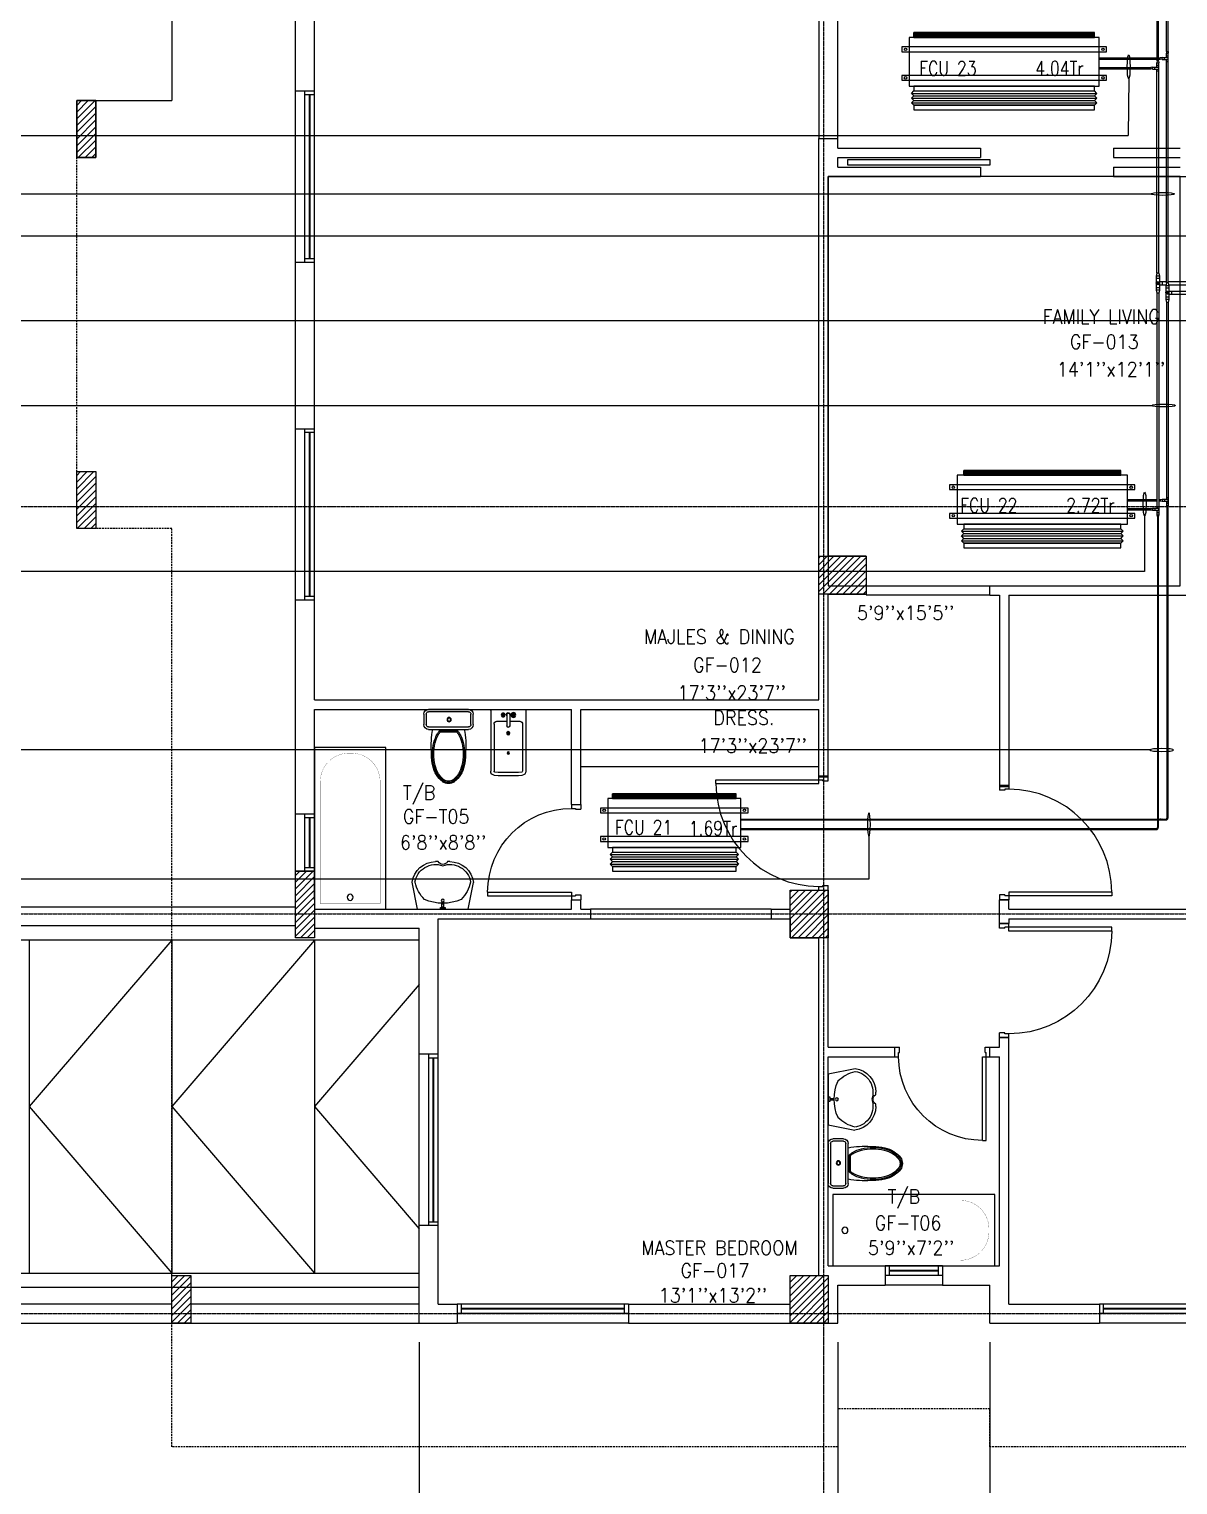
# Model space of a CAD drawing. Header units: millimetres. Extents: x 0 to 79758, y -5689 to 63441.
# Drawn here: x 22722 to 34797, y 8524 to 23825 of the extents above; entities that cross this region are included whole.
import ezdxf

# ---------------------------------------------------------------- set-up
doc = ezdxf.new("R2010")
doc.units = ezdxf.units.MM
doc.linetypes.add('CENTER', pattern=[50.8, 31.75, -6.35, 6.35, -6.35])
doc.linetypes.add('DASHED2', pattern=[9.525, 6.35, -3.175])
for name, color, linetype in [('A-ANNO-DIMS', 1, 'Continuous'), ('A-ANNO-TEXT', 8, 'Continuous'), ('A-AREA', 8, 'CENTER'), ('A-DOOR', 4, 'Continuous'), ('A-FLOR-OVHD', 4, 'DASHED2'), ('A-FLOR-PFIX', 8, 'Continuous'), ('A-FLOR-SPCL', 8, 'Continuous'), ('A-GLAZ', 5, 'Continuous'), ('A-GRID', 253, 'CENTER'), ('A-WALL-FULL', 8, 'Continuous'), ('AC-CHILLED WATER TEXT', 41, 'Continuous'), ('AC-CHR', 60, 'Continuous'), ('AC-CHS', 30, 'Continuous'), ('AC-SAD TEXT', 3, 'Continuous'), ('FCU-AC', 160, 'Continuous'), ('HATCH', 251, 'Continuous'), ('L-WALK', 8, 'Continuous'), ('S-COL- HACT.', 9, 'Continuous'), ('S-COL.', 8, 'Continuous')]:
    doc.layers.add(name, color=color, linetype=linetype)
doc.styles.add('ROMANS', font='romans.shx', dxfattribs={"width": 0.8})
doc.styles.add('SIMPLEX', font='simplex.shx', dxfattribs={"width": 0.8})
doc.dimstyles.new('100 of DIM2', dxfattribs={"dimscale": 0, "dimtxt": 200, "dimasz": 150, "dimexe": 75, "dimexo": 200, "dimgap": 75, "dimtad": 1, "dimdec": 0, "dimrnd": 5, "dimzin": 0, "dimdsep": 46, "dimtxsty": 'ROMANS', "dimblk": 'ARCHTICK', "dimcen": 100, "dimclrd": 94, "dimclre": 94, "dimclrt": 2, "dimadec": 0, "dimazin": 0, "dimtfac": 1, "dimtdec": 0, "dimtofl": 0, "dimtmove": 2, "dimatfit": 3, "dimldrblk": 'OPEN90', "dimfxl": 75, "dimtolj": 1, "dimtzin": 0, "dimarcsym": 0})
pattern_1 = [(45, (1147577.044, 409937.22), (-35.355339, 35.355339), [])]

# ---------------------------------------------------------------- blocks, each defined once
blk = doc.blocks.new('BIDET-1')
for p, q in [((175, 0), (-175, 0)), ((-185, -10), (-185, -649)), ((-15, -125), (-120, -125)), ((-39, -59), (-69, -59)), ((-54, -44), (-54, -74)), ((-15, -54), (-15, -174)), ((15, -54), (15, -174)), ((120, -125), (15, -125)), ((39, -59), (69, -59)), ((54, -44), (54, -74)), ((185, -10), (185, -649)), ((-150, -155), (-150, -649)), ((12, -250), (-12, -250)), ((-9, -259), (9, -241)), ((-9, -241), (9, -259)), ((0, -238), (0, -262)), ((150, -155), (150, -649))]:
    blk.add_line(p, q)
for centre, radius in [((-54, -59), 25), ((-54, -59), 20), ((-54, -59), 15.2), ((-54, -59), 10.2), ((54, -59), 20), ((54, -59), 15.2), ((54, -59), 10.2), ((0, -250), 17.5), ((0, -250), 12.5), ((0, -457), 12.5), ((0, -457), 10)]:
    blk.add_circle(centre, radius)
for centre, radius, start, end in [((-175, -10), 10, 90, 180), ((175, -10), 10, 0, 90), ((-120, -155), 30, 90, 180), ((0, -54), 20, 318.5904, 221.4096), ((0, -54), 15, 0, 180), ((120, -155), 30, 0, 90), ((0, -174), 15, 180, 0), ((-140, -649), 45, 180, 265.2062), ((-140, -649), 10, 180, 265.2062), ((0, 1020), 1720, 265.2062, 274.7938), ((0, 1020), 1685, 265.2062, 274.7938), ((140, -649), 10, 274.7938, 0), ((140, -649), 45, 274.7938, 0)]:
    blk.add_arc(centre, radius, start, end)
blk = doc.blocks.new('D-100-R1')
for p, q in [((-80, 980), (-80, 100)), ((-80, 980), (-40, 980)), ((-40, 980), (-40, 55)), ((-1000, 100), (-1000, 0)), ((-1000, 100), (-960, 100)), ((-960, 100), (-960, 55)), ((-960, 55), (-950, 55)), ((-950, 55), (-950, 0)), ((-80, 100), (0, 100)), ((-50, 55), (-50, 0)), ((-50, 55), (-40, 55)), ((-50, 0), (0, 0)), ((0, 100), (0, 0)), ((-1000, 0), (-950, 0))]:
    blk.add_line(p, q)
at = {"linetype": 'Continuous'}
blk.add_arc((-80, 100), 880, 90, 180, dxfattribs=at)
blk = doc.blocks.new('D-120-R1')
for p, q in [((-80, 1180), (-40, 1180)), ((-80, 1180), (-80, 100)), ((-40, 1180), (-40, 55)), ((-1200, 100), (-1160, 100)), ((-1200, 100), (-1200, 0)), ((-1160, 100), (-1160, 55)), ((-1160, 55), (-1150, 55)), ((-1150, 55), (-1150, 0)), ((-80, 100), (0, 100)), ((-50, 55), (-40, 55)), ((-50, 55), (-50, 0)), ((-50, 0), (0, 0)), ((0, 100), (0, 0)), ((-1200, 0), (-1150, 0))]:
    blk.add_line(p, q)
at = {"linetype": 'Continuous'}
blk.add_arc((-80, 100), 1080, 90, 180, dxfattribs=at)
blk = doc.blocks.new('WC-1')
for p, q in [((-210, 0), (210, 0)), ((-260, -160), (-260, -50)), ((-235, -160), (-235, -50)), ((-210, -25), (210, -25)), ((235, -50), (235, -160)), ((260, -50), (260, -160)), ((210, -185), (-210, -185)), ((210, -210), (-210, -210)), ((91, -223), (-91, -223)), ((86, -235), (-86, -235))]:
    blk.add_line(p, q)
for radius in [22.1, 17.1]:
    blk.add_circle((-6, -107), radius)
for centre, radius, start, end in [((-210, -50), 50, 90, 180), ((-210, -50), 25, 90, 180), ((210, -50), 50, 360, 90), ((210, -50), 25, 360, 90), ((-210, -160), 50, 180, 270), ((-210, -160), 25, 180, 270), ((722, -383), 904, 168.9529, 184.0632), ((178, -428), 341, 149.8586, 166.4766), ((178, -428), 328, 149.8586, 166.4766), ((69, -365), 214, 138.4152, 149.8586), ((69, -365), 201, 139.9943, 149.8586), ((-69, -365), 201, 30.1414, 40.0057), ((-69, -365), 214, 30.1414, 41.5848), ((-178, -428), 328, 13.5234, 30.1414), ((-178, -428), 341, 13.5234, 30.1414), ((210, -160), 25, 270, 360), ((210, -160), 50, 270, 360), ((352, -470), 532, 177.5541, 180), ((352, -470), 520, 166.4766, 180), ((352, -470), 507, 166.4766, 180), ((-352, -470), 507, 360, 13.5234), ((-352, -470), 520, 360, 13.5234), ((-352, -470), 532, 360, 2.4459), ((352, -470), 532, 180, 193.5234), ((352, -470), 520, 180, 193.5234), ((178, -512), 353, 193.5234, 210.1414), ((352, -470), 507, 180, 193.5234), ((178, -512), 341, 193.5234, 210.1414), ((178, -512), 328, 193.5234, 210.1414), ((-178, -512), 328, 329.8586, 346.4766), ((-178, -512), 341, 329.8586, 346.4766), ((-178, -512), 353, 329.8586, 346.4766), ((-352, -470), 507, 346.4766, 360), ((-352, -470), 520, 346.4766, 360), ((-352, -470), 532, 346.4766, 360), ((69, -575), 226, 210.1414, 234.4972), ((69, -575), 214, 210.1414, 234.4972), ((69, -575), 201, 210.1414, 234.4972), ((0, -672), 108, 234.4972, 270), ((0, -672), 95.9, 234.4972, 270), ((0, -672), 83.4, 234.4972, 270), ((0, -672), 83.4, 270, 305.5028), ((0, -672), 95.9, 270, 305.5028), ((0, -672), 108, 270, 305.5028), ((-69, -575), 201, 305.5028, 329.8586), ((-69, -575), 214, 305.5028, 329.8586), ((-69, -575), 226, 305.5028, 329.8586)]:
    blk.add_arc(centre, radius, start, end)
at = {"linetype": 'Continuous', "ltscale": 50}
blk.add_arc((-722, -383), 904, 355.9368, 11.0471, dxfattribs=at)
blk = doc.blocks.new('LAV-4')
for p, q in [((-266, 0), (-322, -283)), ((-266, 0), (268, 0)), ((268, 0), (324, -280)), ((-48, -500), (-75, -500)), ((75, -500), (50, -500))]:
    blk.add_line(p, q)
for points in [[(-25, 0), (-25, -18), (25, -18), (25, 0)], [(-9, -20), (-9, -57), (8, -57), (8, -20)]]:
    blk.add_lwpolyline(points, close=True)
blk.add_circle((0, -91), 15.4)
for centre, radius, start, end in [((74, -366), 375, 135.3333, 167.1432), ((0, -539), 477, 66.1261, 113.874), ((-74, -366), 375, 12.5199, 44.6667), ((-75, -250), 250, 187.6784, 270), ((-75, -250), 220, 188.5814, 289.9523), ((75, -250), 220, 250.0878, 350.8515), ((75, -250), 250, 270, 353.0121), ((1, -527), 55.9, 28.7827, 151.2173), ((50, -499), 0, 238.1883, 0)]:
    blk.add_arc(centre, radius, start, end)
blk = doc.blocks.new('BT-2')
blk.add_lwpolyline([(0, 750), (1700, 750), (1700, 0), (0, 0)], close=True)
at = {"const_width": 2}
blk.add_lwpolyline([(60, 690), (1340, 690, -0.414214), (1640, 390), (1640, 360, -0.414214), (1340, 60), (60, 60)], format="xyb", close=True, dxfattribs=at)
blk.add_circle((125, 375), 31.9)
blk = doc.blocks.new('W-180')
for p, q in [((1800, 100), (0, 100)), ((1800, 0), (0, 0)), ((40, 0), (40, 100)), ((1760, 100), (1760, 0))]:
    blk.add_line(p, q)
at = {"linetype": 'Continuous'}
for p, q in [((1760, 53), (40, 53)), ((1760, 47), (40, 47))]:
    blk.add_line(p, q, dxfattribs=at)
blk = doc.blocks.new('W-60')
for p, q in [((600, 100), (0, 100)), ((600, 0), (0, 0)), ((40, 0), (40, 100)), ((560, 100), (560, 0))]:
    blk.add_line(p, q)
at = {"linetype": 'Continuous'}
for p, q in [((560, 53), (40, 53)), ((560, 47), (40, 47))]:
    blk.add_line(p, q, dxfattribs=at)
blk = doc.blocks.new('_ArchTick')
at = {"color": 0, "linetype": 'ByBlock', "const_width": 0.15}
blk.add_lwpolyline([(-0.5, -0.5), (0.5, 0.5)], dxfattribs=at)
blk = doc.blocks.new('*D137')
at = {"layer": 'A-ANNO-DIMS', "color": 94, "linetype": 'Continuous', "lineweight": -2, "ltscale": 3, "transparency": 16777216}
for p, q in [((32822, 10025), (32822, 7411)), ((37122, 10025), (37122, 7411)), ((37122, 7486), (32822, 7486))]:
    blk.add_line(p, q, dxfattribs=at)
at = {"layer": 'Defpoints', "color": 0, "linetype": 'Continuous', "ltscale": 3, "transparency": 16777216}
for p in [(32822, 10225), (37122, 10225), (32822, 7486)]:
    blk.add_point(p, dxfattribs=at)
at = {"layer": 'A-ANNO-DIMS', "color": 94, "linetype": 'Continuous', "lineweight": -2, "ltscale": 3, "transparency": 16777216, "xscale": 150, "yscale": 150, "zscale": 150, "rotation": 180}
blk.add_blockref('_ArchTick', (32822, 7486), dxfattribs=at)
at = {"layer": 'A-ANNO-DIMS', "color": 94, "linetype": 'Continuous', "lineweight": -2, "ltscale": 3, "transparency": 16777216, "xscale": 150, "yscale": 150, "zscale": 150}
blk.add_blockref('_ArchTick', (37122, 7486), dxfattribs=at)
at = {"layer": 'A-ANNO-DIMS', "color": 2, "linetype": 'Continuous', "ltscale": 3, "transparency": 16777216, "insert": (34972, 7661), "char_height": 200, "attachment_point": 5, "style": 'ROMANS'}
blk.add_mtext('\\A1;4300', dxfattribs=at)
blk = doc.blocks.new('_Open90')
at = {"color": 0, "linetype": 'ByBlock', "lineweight": -2}
for p, q in [((0, 0), (-1, 0)), ((-0.5, 0.5), (0, 0)), ((0, 0), (-0.5, -0.5))]:
    blk.add_line(p, q, dxfattribs=at)
blk = doc.blocks.new('*D138')
at = {"layer": 'A-ANNO-DIMS', "color": 94, "linetype": 'Continuous', "lineweight": -2, "ltscale": 3, "transparency": 16777216}
for p, q in [((31222, 10025), (31222, 7411)), ((32822, 10025), (32822, 7411)), ((32822, 7486), (31222, 7486))]:
    blk.add_line(p, q, dxfattribs=at)
at = {"layer": 'Defpoints', "color": 0, "linetype": 'Continuous', "ltscale": 3, "transparency": 16777216}
for p in [(31222, 10225), (32822, 10225), (31222, 7486)]:
    blk.add_point(p, dxfattribs=at)
at = {"layer": 'A-ANNO-DIMS', "color": 94, "linetype": 'Continuous', "lineweight": -2, "ltscale": 3, "transparency": 16777216, "xscale": 150, "yscale": 150, "zscale": 150, "rotation": 180}
blk.add_blockref('_ArchTick', (31222, 7486), dxfattribs=at)
at = {"layer": 'A-ANNO-DIMS', "color": 94, "linetype": 'Continuous', "lineweight": -2, "ltscale": 3, "transparency": 16777216, "xscale": 150, "yscale": 150, "zscale": 150}
blk.add_blockref('_ArchTick', (32822, 7486), dxfattribs=at)
at = {"layer": 'A-ANNO-DIMS', "color": 2, "linetype": 'Continuous', "ltscale": 3, "transparency": 16777216, "insert": (32022, 7661), "char_height": 200, "attachment_point": 5, "style": 'ROMANS'}
blk.add_mtext('\\A1;1600', dxfattribs=at)
blk = doc.blocks.new('*D139')
at = {"layer": 'A-ANNO-DIMS', "color": 94, "linetype": 'Continuous', "lineweight": -2, "ltscale": 3, "transparency": 16777216}
for p, q in [((26822, 10025), (26822, 7411)), ((31222, 10025), (31222, 7411)), ((31222, 7486), (26822, 7486))]:
    blk.add_line(p, q, dxfattribs=at)
at = {"layer": 'Defpoints', "color": 0, "linetype": 'Continuous', "ltscale": 3, "transparency": 16777216}
for p in [(26822, 10225), (31222, 10225), (26822, 7486)]:
    blk.add_point(p, dxfattribs=at)
at = {"layer": 'A-ANNO-DIMS', "color": 94, "linetype": 'Continuous', "lineweight": -2, "ltscale": 3, "transparency": 16777216, "xscale": 150, "yscale": 150, "zscale": 150, "rotation": 180}
blk.add_blockref('_ArchTick', (26822, 7486), dxfattribs=at)
at = {"layer": 'A-ANNO-DIMS', "color": 94, "linetype": 'Continuous', "lineweight": -2, "ltscale": 3, "transparency": 16777216, "xscale": 150, "yscale": 150, "zscale": 150}
blk.add_blockref('_ArchTick', (31222, 7486), dxfattribs=at)
at = {"layer": 'A-ANNO-DIMS', "color": 2, "linetype": 'Continuous', "ltscale": 3, "transparency": 16777216, "insert": (29022, 7661), "char_height": 200, "attachment_point": 5, "style": 'ROMANS'}
blk.add_mtext('\\A1;4400', dxfattribs=at)
blk = doc.blocks.new('*D140')
at = {"layer": 'A-ANNO-DIMS', "color": 94, "linetype": 'Continuous', "lineweight": -2, "ltscale": 3, "transparency": 16777216}
for p, q in [((18222, 10025), (18222, 7411)), ((26822, 10025), (26822, 7411)), ((26822, 7486), (18222, 7486))]:
    blk.add_line(p, q, dxfattribs=at)
at = {"layer": 'Defpoints', "color": 0, "linetype": 'Continuous', "ltscale": 3, "transparency": 16777216}
for p in [(18222, 10225), (26822, 10225), (18222, 7486)]:
    blk.add_point(p, dxfattribs=at)
at = {"layer": 'A-ANNO-DIMS', "color": 94, "linetype": 'Continuous', "lineweight": -2, "ltscale": 3, "transparency": 16777216, "xscale": 150, "yscale": 150, "zscale": 150, "rotation": 180}
blk.add_blockref('_ArchTick', (18222, 7486), dxfattribs=at)
at = {"layer": 'A-ANNO-DIMS', "color": 94, "linetype": 'Continuous', "lineweight": -2, "ltscale": 3, "transparency": 16777216, "xscale": 150, "yscale": 150, "zscale": 150}
blk.add_blockref('_ArchTick', (26822, 7486), dxfattribs=at)
at = {"layer": 'A-ANNO-DIMS', "color": 2, "linetype": 'Continuous', "ltscale": 3, "transparency": 16777216, "insert": (22522, 7661), "char_height": 200, "attachment_point": 5, "style": 'ROMANS'}
blk.add_mtext('\\A1;8600', dxfattribs=at)
blk = doc.blocks.new('fcu 3.5 tr')
at = {"layer": 'FCU-AC'}
h = blk.add_hatch(dxfattribs=at)
h.set_pattern_fill('NET', color=3)
h.paths.add_polyline_path([(100970, -1580238), (99070, -1580238), (99070, -1580288), (100970, -1580288)])
at = {"layer": 'FCU-AC', "color": 1}
for p, q in [((100970, -1579475), (99070, -1579475)), ((99070, -1579475), (99070, -1579525)), ((100970, -1579525), (100970, -1579475)), ((99070, -1579525), (100970, -1579525)), ((100970, -1579675), (99070, -1579675)), ((99070, -1579675), (99070, -1579725)), ((99070, -1579725), (100970, -1579725)), ((100970, -1579725), (100970, -1579675))]:
    blk.add_line(p, q, dxfattribs=at)
at = {"layer": 'FCU-AC'}
for p, q in [((99045, -1579550), (99070, -1579525)), ((100995, -1579550), (99045, -1579550)), ((99045, -1579550), (99070, -1579575)), ((99045, -1579600), (99070, -1579575)), ((100995, -1579600), (99045, -1579600)), ((99045, -1579600), (99070, -1579625)), ((99045, -1579650), (99070, -1579625)), ((100970, -1579525), (99070, -1579525)), ((100970, -1579575), (99070, -1579575)), ((100970, -1579575), (99070, -1579575)), ((100970, -1579625), (99070, -1579625)), ((100970, -1579625), (99070, -1579625)), ((100995, -1579550), (100970, -1579525)), ((100995, -1579550), (100970, -1579575)), ((100995, -1579600), (100970, -1579575)), ((100995, -1579600), (100970, -1579625)), ((100995, -1579650), (100970, -1579625)), ((100995, -1579650), (99045, -1579650)), ((99045, -1579650), (99070, -1579675)), ((100995, -1579650), (100970, -1579675))]:
    blk.add_line(p, q, dxfattribs=at)
at = {"layer": 'FCU-AC', "color": 6}
for points in [[(98945, -1579838), (101095, -1579838), (101095, -1579788), (98945, -1579788)], [(98945, -1580138), (101095, -1580138), (101095, -1580088), (98945, -1580088)]]:
    blk.add_lwpolyline(points, close=True, dxfattribs=at)
at = {"layer": 'FCU-AC'}
blk.add_lwpolyline([(99020, -1580238), (101020, -1580238), (101020, -1579725), (99020, -1579725)], close=True, dxfattribs=at)
at = {"layer": 'FCU-AC', "color": 3}
blk.add_lwpolyline([(99070, -1580288), (100970, -1580288), (100970, -1580238), (99070, -1580238)], close=True, dxfattribs=at)
at = {"layer": 'FCU-AC', "color": 6}
for centre in [(98982, -1579813), (101057, -1579813), (98982, -1580113), (101057, -1580113)]:
    blk.add_circle(centre, 12.5, dxfattribs=at)
blk = doc.blocks.new('fcu 2 tr')
h = blk.add_hatch()
h.set_pattern_fill('NET', color=3)
h.paths.add_polyline_path([(80954, -1588493), (79654, -1588493), (79654, -1588543), (80954, -1588543)])
at = {"layer": 'FCU-AC', "color": 1}
for p, q in [((80954, -1587730), (79654, -1587730)), ((79654, -1587730), (79654, -1587780)), ((80954, -1587780), (80954, -1587730)), ((79654, -1587780), (80954, -1587780)), ((80954, -1587930), (79654, -1587930)), ((79654, -1587930), (79654, -1587980)), ((79654, -1587980), (80954, -1587980)), ((80954, -1587980), (80954, -1587930))]:
    blk.add_line(p, q, dxfattribs=at)
at = {"layer": 'FCU-AC'}
for p, q in [((79654, -1587780), (79629, -1587805)), ((80979, -1587805), (79629, -1587805)), ((79654, -1587830), (79629, -1587805)), ((79654, -1587830), (79629, -1587855)), ((80979, -1587855), (79629, -1587855)), ((79654, -1587880), (79629, -1587855)), ((79654, -1587880), (79629, -1587905)), ((80979, -1587905), (79629, -1587905)), ((79654, -1587930), (79629, -1587905)), ((80954, -1587780), (79654, -1587780)), ((80954, -1587830), (79654, -1587830)), ((80954, -1587830), (79654, -1587830)), ((80954, -1587880), (79654, -1587880)), ((80954, -1587880), (79654, -1587880)), ((80954, -1587780), (80979, -1587805)), ((80954, -1587830), (80979, -1587805)), ((80954, -1587830), (80979, -1587855)), ((80954, -1587880), (80979, -1587855)), ((80954, -1587880), (80979, -1587905)), ((80954, -1587930), (80979, -1587905))]:
    blk.add_line(p, q, dxfattribs=at)
at = {"layer": 'FCU-AC', "color": 6}
for points in [[(79529, -1588093), (81079, -1588093), (81079, -1588043), (79529, -1588043)], [(79529, -1588393), (81079, -1588393), (81079, -1588343), (79529, -1588343)]]:
    blk.add_lwpolyline(points, close=True, dxfattribs=at)
at = {"layer": 'FCU-AC'}
blk.add_lwpolyline([(79604, -1588493), (81004, -1588493), (81004, -1587980), (79604, -1587980)], close=True, dxfattribs=at)
at = {"layer": 'FCU-AC', "color": 3}
blk.add_lwpolyline([(79654, -1588543), (80954, -1588543), (80954, -1588493), (79654, -1588493)], close=True, dxfattribs=at)
at = {"layer": 'FCU-AC', "color": 6}
for centre in [(79566, -1588068), (81041, -1588068), (79566, -1588368), (81041, -1588368)]:
    blk.add_circle(centre, 12.5, dxfattribs=at)
blk = doc.blocks.new('fcu 3 tr')
h = blk.add_hatch()
h.set_pattern_fill('NET', color=3)
h.paths.add_polyline_path([(86304, -1585367), (84654, -1585367), (84654, -1585417), (86304, -1585417)])
at = {"layer": 'FCU-AC'}
for p, q in [((84654, -1584654), (84629, -1584679)), ((86329, -1584679), (84629, -1584679)), ((84654, -1584704), (84629, -1584679)), ((86304, -1584654), (84654, -1584654)), ((86304, -1584654), (86329, -1584679)), ((86304, -1584704), (86329, -1584679)), ((84654, -1584704), (84629, -1584729)), ((86329, -1584729), (84629, -1584729)), ((84654, -1584754), (84629, -1584729)), ((84654, -1584754), (84629, -1584779)), ((86329, -1584779), (84629, -1584779)), ((84654, -1584804), (84629, -1584779)), ((86304, -1584704), (84654, -1584704)), ((86304, -1584704), (84654, -1584704)), ((86304, -1584754), (84654, -1584754)), ((86304, -1584754), (84654, -1584754)), ((86304, -1584704), (86329, -1584729)), ((86304, -1584754), (86329, -1584729)), ((86304, -1584754), (86329, -1584779)), ((86304, -1584804), (86329, -1584779))]:
    blk.add_line(p, q, dxfattribs=at)
at = {"layer": 'FCU-AC', "color": 1}
for p, q in [((86304, -1584604), (84654, -1584604)), ((84654, -1584604), (84654, -1584654)), ((84654, -1584654), (86304, -1584654)), ((86304, -1584654), (86304, -1584604)), ((86304, -1584804), (84654, -1584804)), ((84654, -1584804), (84654, -1584854)), ((86304, -1584854), (86304, -1584804)), ((84654, -1584854), (86304, -1584854))]:
    blk.add_line(p, q, dxfattribs=at)
at = {"layer": 'FCU-AC', "color": 6}
for points in [[(84504, -1584967), (86454, -1584967), (86454, -1584917), (84504, -1584917)], [(84504, -1585267), (86454, -1585267), (86454, -1585217), (84504, -1585217)]]:
    blk.add_lwpolyline(points, close=True, dxfattribs=at)
at = {"layer": 'FCU-AC'}
blk.add_lwpolyline([(84584, -1585367), (86374, -1585367), (86374, -1584854), (84584, -1584854)], close=True, dxfattribs=at)
at = {"layer": 'FCU-AC', "color": 3}
blk.add_lwpolyline([(84654, -1585417), (86304, -1585417), (86304, -1585367), (84654, -1585367)], close=True, dxfattribs=at)
at = {"layer": 'FCU-AC', "color": 6}
for centre in [(84544, -1584942), (86414, -1584942), (84544, -1585242), (86414, -1585242)]:
    blk.add_circle(centre, 12.5, dxfattribs=at)

msp = doc.modelspace()

# ---------------------------------------------------------------- hatches: boundary and pattern name
at = {"layer": 'AC-CHR'}
h = msp.add_hatch(dxfattribs=at)
h.set_pattern_fill('ANSI31', color=256)
h.set_pattern_definition([(45, (-1585576.315, 1519593.8684), (-2.2450640303, 2.2450640303), [])])
h.paths.add_polyline_path([(34602.8, 21155.2, 1), (34570.8, 21155.2, 1)])
at = {"layer": 'AC-CHS'}
h = msp.add_hatch(dxfattribs=at)
h.set_pattern_fill('ANSI31', color=256)
h.set_pattern_definition([(45, (-1585476.315, 1519493.8684), (-2.2450640303, 2.2450640303), [])])
h.paths.add_polyline_path([(34702.8, 21055.2, 1), (34670.8, 21055.2, 1)])
at = {"layer": 'S-COL- HACT.', "linetype": 'Continuous', "ltscale": 3}
h = msp.add_hatch(dxfattribs=at)
h.set_pattern_fill('ANSI31', color=256, scale=400, style=0)
h.set_pattern_definition(pattern_1)
h.paths.add_polyline_path([(23221.9, 23075.2), (23221.9, 22475.2), (23421.9, 22475.2), (23421.9, 23075.2)])
h = msp.add_hatch(dxfattribs=at)
h.set_pattern_fill('ANSI31', color=256, scale=400, style=0)
h.set_pattern_definition(pattern_1)
h.paths.add_polyline_path([(23221.9, 18575.2), (23221.9, 19175.2), (23421.9, 19175.2), (23421.9, 18575.2)])
h = msp.add_hatch(dxfattribs=at)
h.set_pattern_fill('ANSI31', color=256, scale=400, style=0)
h.set_pattern_definition([(45, (268117.05, 9500.453), (-35.355339, 35.355339), [])])
h.paths.add_polyline_path([(31521.9, 18285.2), (31021.9, 18285.2), (31021.9, 17885.2), (31521.9, 17885.2)])
h = msp.add_hatch(dxfattribs=at)
h.set_pattern_fill('ANSI31', color=256, scale=400, style=0)
h.set_pattern_definition(pattern_1)
h.paths.add_polyline_path([(25521.9, 14275.2), (25521.9, 14975.2), (25721.9, 14975.2), (25721.9, 14275.2)])
h = msp.add_hatch(dxfattribs=at)
h.set_pattern_fill('ANSI31', color=256, scale=400, style=0)
h.set_pattern_definition(pattern_1)
h.paths.add_polyline_path([(31121.9, 14775.2), (31121.9, 14275.2), (30721.9, 14275.2), (30721.9, 14775.2)])
h = msp.add_hatch(dxfattribs=at)
h.set_pattern_fill('ANSI31', color=256, scale=400, style=0)
h.set_pattern_definition(pattern_1)
h.paths.add_polyline_path([(24421.9, 10725.2), (24421.9, 10225.2), (24221.9, 10225.2), (24221.9, 10725.2)])
h = msp.add_hatch(dxfattribs=at)
h.set_pattern_fill('ANSI31', color=256, scale=400, style=0)
h.set_pattern_definition(pattern_1)
h.paths.add_polyline_path([(31121.9, 10725.2), (31121.9, 10225.2), (30721.9, 10225.2), (30721.9, 10725.2)])

# ---------------------------------------------------------------- linework, layer by layer
at = {"layer": 'A-AREA', "linetype": 'Continuous', "ltscale": 3}
for p, q in [((18221.9, 14600.2), (25521.9, 14600.2)), ((25521.9, 14400.2), (18221.9, 14400.2)), ((24221.9, 10425.2), (18221.9, 10425.2)), ((26821.9, 10425.2), (24421.9, 10425.2)), ((18221.9, 10225.2), (26821.9, 10225.2))]:
    msp.add_line(p, q, dxfattribs=at)
at = {"layer": 'A-DOOR', "ltscale": 3}
msp.add_lwpolyline([(31324.8, 22450.2), (31324.8, 22400.2), (32824.8, 22400.2), (32824.8, 22450.2), (31324.8, 22450.2)], dxfattribs=at)
at = {"layer": 'A-FLOR-OVHD', "linetype": 'Continuous', "ltscale": 3}
for p, q in [((24221.9, 32775.2), (24221.9, 23075.2)), ((24221.9, 32775.2), (24221.9, 23075.2)), ((31021.9, 23925.2), (31021.9, 22675.2)), ((31221.9, 22675.2), (31221.9, 23925.2)), ((23221.9, 23075.2), (24221.9, 23075.2)), ((23221.9, 23075.2), (24221.9, 23075.2)), ((31521.9, 17975.2), (32821.9, 17975.2)), ((32821.9, 17875.2), (31521.9, 17875.2)), ((30521.9, 14575.2), (28621.9, 14575.2)), ((28621.9, 14475.2), (30521.9, 14475.2))]:
    msp.add_line(p, q, dxfattribs=at)
at = {"layer": 'A-FLOR-OVHD', "ltscale": 3}
msp.add_lwpolyline([(51221.9, 10225.2), (51221.9, 8925.2), (38421.9, 8925.2), (38421.9, 10225.2), (37121.9, 10225.2), (37121.9, 8925.2), (32821.9, 8925.2), (32821.9, 9325.2), (31221.9, 9325.2), (31221.9, 8925.2), (24221.9, 8925.2), (24221.9, 18575.2), (23221.9, 18575.2), (23221.9, 23075.2)], dxfattribs=at)
msp.add_lwpolyline([(51221.9, 10225.2), (51221.9, 8925.2), (38421.9, 8925.2), (38421.9, 10225.2), (37121.9, 10225.2), (37121.9, 8925.2), (32821.9, 8925.2), (32821.9, 9325.2), (31221.9, 9325.2), (31221.9, 8925.2), (24221.9, 8925.2), (24221.9, 18575.2), (23221.9, 18575.2), (23221.9, 23075.2)], dxfattribs=at)
at = {"layer": 'A-FLOR-SPCL', "ltscale": 3}
msp.add_line((28521.9, 16075.2), (31021.9, 16075.2), dxfattribs=at)
msp.add_lwpolyline([(34821.9, 22275.2), (31121.9, 22275.2), (31121.9, 17972.5), (34821.9, 17972.5)], close=True, dxfattribs=at)
at = {"layer": 'A-GLAZ', "ltscale": 3}
for p, q in [((25521.9, 21375.2), (25521.9, 23175.2)), ((25521.9, 17825.2), (25521.9, 19625.2)), ((25521.9, 14975.2), (25521.9, 15575.2)), ((26821.9, 11250.2), (26821.9, 13050.2)), ((32321.9, 10625.2), (31721.9, 10625.2)), ((29021.9, 10225.2), (27221.9, 10225.2)), ((35771.9, 10225.2), (33971.9, 10225.2))]:
    msp.add_line(p, q, dxfattribs=at)
at = {"layer": 'A-GRID', "ltscale": 0.1}
for p, q in [((31071.9, 54351.2), (31071.9, 6216.9)), ((13766.1, 18806.2), (39510.4, 18806.2)), ((13764.6, 14525.2), (57304.2, 14525.2)), ((13764.6, 10325.2), (57304.2, 10325.2))]:
    msp.add_line(p, q, dxfattribs=at)
at = {"layer": 'A-WALL-FULL', "ltscale": 3}
for p, q in [((25521.9, 23175.2), (25521.9, 25925.2)), ((25721.9, 23175.2), (25721.9, 24025.2)), ((25521.9, 23175.2), (25721.9, 23175.2)), ((23221.9, 22475.2, 0), (23221.9, 23075.2)), ((23221.9, 23075.2), (23421.9, 23075.2, 0)), ((23421.9, 23075.2, 0), (23421.9, 22475.2, 0)), ((31021.9, 16775.2), (31021.9, 22675.2)), ((31021.9, 22675.2), (31221.9, 22675.2)), ((31221.9, 22575.2), (31221.9, 22675.2)), ((31221.9, 22575.2), (32721.9, 22575.2)), ((32721.9, 22575.2), (32721.9, 22475.2)), ((34121.9, 22575.2), (34121.9, 22475.2)), ((34121.9, 22575.2), (34821.9, 22575.2)), ((23421.9, 22475.2, 0), (23221.9, 22475.2, 0)), ((31221.9, 22475.2), (32721.9, 22475.2)), ((31221.9, 22375.2), (31221.9, 22475.2)), ((31221.9, 22375.2), (32721.9, 22375.2)), ((32721.9, 22375.2), (32721.9, 22275.2)), ((34121.9, 22475.2), (34821.9, 22475.2)), ((34121.9, 22375.2), (34121.9, 22275.2)), ((34121.9, 22375.2), (34821.9, 22375.2)), ((31121.9, 18285.2), (31121.9, 22275.2)), ((31121.9, 22275.2), (32721.9, 22275.2)), ((34121.9, 22275.2), (34921.9, 22275.2)), ((25521.9, 19625.2), (25521.9, 21375.2)), ((25521.9, 21375.2), (25721.9, 21375.2)), ((25721.9, 19625.2), (25721.9, 21375.2)), ((25521.9, 19625.2), (25721.9, 19625.2)), ((23221.9, 18575.2), (23221.9, 19175.2, 0)), ((23221.9, 19175.2, 0), (23421.9, 19175.2)), ((23421.9, 19175.2), (23421.9, 18575.2)), ((23421.9, 18575.2), (23221.9, 18575.2)), ((32821.9, 17975.2), (34821.9, 17975.2)), ((32821.9, 17875.2), (32821.9, 17975.2)), ((25521.9, 16575.2), (25521.9, 17825.2)), ((25521.9, 17825.2), (25721.9, 17825.2)), ((25721.9, 16775.2), (25721.9, 17825.2)), ((31121.9, 15975.2), (31121.9, 17885.2)), ((32821.9, 17875.2), (32771.9, 17875.2)), ((32921.9, 17875.2), (32921.9, 15875.2)), ((33021.9, 17875.2), (38421.9, 17875.2)), ((33021.9, 17875.2), (33021.9, 15875.2)), ((25721.9, 16775.2), (31021.9, 16775.2)), ((25521.9, 16575.2), (25521.9, 16575.2)), ((25521.9, 15575.2), (25521.9, 16575.2)), ((25721.9, 16675.2), (28421.9, 16675.2)), ((25721.9, 15575.2), (25721.9, 16675.2)), ((28421.9, 15675.2), (28421.9, 16675.2)), ((28521.9, 15675.2), (28521.9, 16675.2)), ((28521.9, 16675.2), (31021.9, 16675.2)), ((31021.9, 15975.2), (31021.9, 16675.2)), ((31021.9, 15965.2), (31121.9, 15965.2)), ((32921.9, 15865.2), (33021.9, 15865.2)), ((28421.9, 15675.2), (28521.9, 15675.2)), ((25721.9, 15575.2), (25521.9, 15575.2)), ((25721.9, 14975.2), (25521.9, 14975.2)), ((25521.9, 14275.2), (25521.9, 14975.2)), ((25721.9, 14675.2), (25721.9, 14975.2)), ((25721.9, 14675.2), (25721.9, 14975.2)), ((31021.9, 14775.2), (31121.9, 14775.2)), ((31121.9, 13125.2), (31121.9, 14775.2)), ((25721.9, 14575.2), (28421.9, 14575.2)), ((28421.9, 14675.2), (28521.9, 14675.2)), ((28421.9, 14575.2), (28421.9, 14675.2)), ((28521.9, 14575.2), (28521.9, 14675.2)), ((28521.9, 14575.2), (28621.9, 14575.2)), ((28621.9, 14575.2), (28621.9, 14475.2)), ((30521.9, 14575.2), (30721.9, 14575.2)), ((30521.9, 14575.2), (30521.9, 14475.2)), ((32921.9, 14675.2), (33021.9, 14675.2)), ((32921.9, 14425.2), (32921.9, 14675.2)), ((33021.9, 14575.2), (33021.9, 14675.2)), ((33021.9, 14575.2), (37121.9, 14575.2)), ((27021.9, 14475.2), (28621.9, 14475.2)), ((27021.9, 13050.2), (27021.9, 14475.2)), ((30521.9, 14475.2), (30721.9, 14475.2)), ((32921.9, 14425.2), (33021.9, 14425.2)), ((33021.9, 14475.2), (36921.9, 14475.2)), ((33021.9, 14475.2), (33021.9, 14425.2)), ((25721.9, 14275.2), (25521.9, 14275.2)), ((25721.9, 14375.2), (26821.9, 14375.2)), ((25721.9, 14375.2), (25721.9, 14275.2)), ((26821.9, 13050.2), (26821.9, 14375.2)), ((31021.9, 10725.2), (31021.9, 14275.2)), ((32921.9, 13225.2), (33021.9, 13225.2)), ((32921.9, 13125.2), (32921.9, 13225.2)), ((33021.9, 10425.2), (33021.9, 13225.2)), ((27021.9, 13050.2), (26821.9, 13050.2)), ((31121.9, 13125.2), (31821.9, 13125.2)), ((31121.9, 13025.2), (31821.9, 13025.2)), ((31121.9, 10825.2), (31121.9, 13025.2)), ((31821.9, 13025.2), (31821.9, 13125.2)), ((32821.9, 13025.2), (32821.9, 13125.2)), ((32821.9, 13125.2), (32921.9, 13125.2)), ((32821.9, 13025.2), (32921.9, 13025.2)), ((32921.9, 10825.2), (32921.9, 13025.2)), ((26821.9, 10225.2), (26821.9, 11250.2)), ((27021.9, 11250.2), (26821.9, 11250.2)), ((27021.9, 10425.2), (27021.9, 11250.2)), ((31121.9, 10825.2), (31721.9, 10825.2)), ((31721.9, 10825.2), (31721.9, 10625.2)), ((32321.9, 10825.2), (32921.9, 10825.2)), ((32321.9, 10825.2), (32321.9, 10625.2)), ((31221.9, 10225.2), (31221.9, 10625.2)), ((31221.9, 10625.2), (31721.9, 10625.2)), ((32321.9, 10625.2), (32821.9, 10625.2)), ((32821.9, 10225.2), (32821.9, 10625.2)), ((27021.9, 10425.2), (27221.9, 10425.2)), ((27221.9, 10425.2), (27221.9, 10225.2)), ((29021.9, 10425.2), (30721.9, 10425.2)), ((29021.9, 10425.2), (29021.9, 10225.2)), ((33021.9, 10425.2), (33971.9, 10425.2)), ((33971.9, 10425.2), (33971.9, 10225.2)), ((26821.9, 10225.2), (27221.9, 10225.2)), ((29021.9, 10225.2), (31221.9, 10225.2)), ((32821.9, 10225.2), (33971.9, 10225.2))]:
    msp.add_line(p, q, dxfattribs=at)
at = {"layer": 'A-WALL-FULL', "linetype": 'Continuous', "ltscale": 3}
for p, q in [((31521.9, 18285.2), (31121.9, 18285.2)), ((31121.9, 17885.2), (31521.9, 17885.2)), ((32821.9, 17875.2), (32921.9, 17875.2)), ((30721.9, 14575.2), (30721.9, 14775.2)), ((30721.9, 14775.2), (31121.9, 14775.2)), ((30721.9, 14475.2), (30721.9, 14275.2)), ((30721.9, 14275.2), (31021.9, 14275.2)), ((30721.9, 10425.2), (30721.9, 10725.2)), ((30721.9, 10725.2), (31021.9, 10725.2))]:
    msp.add_line(p, q, dxfattribs=at)
for points in [[(23221.9, 23075.2), (23421.9, 23075.2), (23421.9, 22475.2), (23221.9, 22475.2)], [(23221.9, 19175.2), (23421.9, 19175.2), (23421.9, 18575.2), (23221.9, 18575.2)], [(24221.9, 10725.2), (24421.9, 10725.2), (24421.9, 10225.2), (24221.9, 10225.2)]]:
    msp.add_lwpolyline(points, close=True, dxfattribs=at)
at = {"layer": 'AC-CHILLED WATER TEXT'}
for p, q in [((34280.1, 23305.9), (34274.2, 22706.8)), ((11211.9, 22706.8), (34274.2, 22706.8)), ((11211.9, 22093.2), (34512.4, 22093.2)), ((36357.2, 21648.8), (11211.9, 21648.8)), ((11211.9, 20763.4), (37004.9, 20763.4)), ((11211.9, 19868.7), (34523.1, 19868.7)), ((34447.6, 18709.1), (34447.6, 18124.5)), ((34447.6, 18124.5), (11211.9, 18124.5)), ((34503, 16248.5), (11211.9, 16248.6)), ((31550.3, 15339.7), (31550.3, 14890)), ((31550.3, 14890), (11211.9, 14890))]:
    msp.add_line(p, q, dxfattribs=at)
for centre, major_axis in [((34280.1, 23430.9), (0, -125)), ((34637.4, 22093.2), (-125, 0)), ((34648.1, 19868.7), (-125, 0)), ((34448.2, 18834), (0, -125))]:
    msp.add_ellipse(centre, major_axis=major_axis, ratio=0.12, dxfattribs=at)
at = {"layer": 'AC-CHILLED WATER TEXT', "extrusion": (0, 0, -1)}
for centre, major_axis in [((34628, 16248.5), (125, 0)), ((31550.3, 15464.7), (0, -125))]:
    msp.add_ellipse(centre, major_axis=major_axis, ratio=0.12, dxfattribs=at)
at = {"layer": 'AC-CHR'}
for p, q in [((34579.3, 23490.9), (34579.3, 24379)), ((34594.3, 23490.9), (34594.3, 24379)), ((33971.9, 23423.4), (34511.8, 23423.4)), ((34531.8, 23425.9), (34511.8, 23423.4)), ((34511.8, 23408.4), (34511.8, 23423.4)), ((34531.8, 23425.9), (34586.8, 23425.9)), ((34531.8, 23405.9), (34531.8, 23425.9)), ((34556.8, 23405.9), (34556.8, 23425.9)), ((34579.3, 23490.9), (34576.8, 23470.9)), ((34576.8, 23425.9), (34576.8, 23470.9)), ((34576.8, 23470.9), (34596.8, 23470.9)), ((34576.8, 23445.9), (34596.8, 23445.9)), ((34579.3, 23490.9), (34594.3, 23490.9)), ((34594.3, 23490.9), (34596.8, 23470.9)), ((34596.8, 21260.2), (34596.8, 23470.9)), ((33971.9, 23408.4), (34511.8, 23408.4)), ((34531.8, 23405.9), (34511.8, 23408.4)), ((34531.8, 23405.9), (34586.8, 23405.9)), ((34576.8, 21260.2), (34576.8, 23405.9)), ((34576.8, 23385.9), (34596.8, 23385.9)), ((34576.8, 21260.2), (34570.8, 21228.2)), ((34570.8, 21228.2), (34570.8, 21082.2)), ((34602.8, 21228.2), (34570.8, 21228.2)), ((34602.8, 21203.2), (34570.8, 21203.2)), ((34596.8, 21260.2), (34576.8, 21260.2)), ((34596.8, 21260.2), (34602.8, 21228.2)), ((34602.8, 21228.2), (34602.8, 21082.2)), ((34602.8, 21171.2), (34676.8, 21171.2)), ((34602.8, 21139.2), (34672.9, 21139.2)), ((34634.8, 21139.2), (34634.8, 21171.2)), ((34696.8, 21171.2), (37046.9, 21171.2)), ((34700.8, 21139.2), (37046.9, 21139.2)), ((34602.8, 21107.2), (34570.8, 21107.2)), ((34602.8, 21082.2), (34570.8, 21082.2)), ((34570.8, 21082.2), (34576.8, 21050.2)), ((34576.8, 21050.2), (34576.8, 18785.8)), ((34596.8, 21050.2), (34576.8, 21050.2)), ((34602.8, 21082.2), (34596.8, 21050.2)), ((34596.8, 21050.2), (34596.8, 18720.8)), ((34511.8, 18783.3), (34266.9, 18783.3)), ((34511.8, 18768.3), (34266.9, 18768.3)), ((34531.8, 18785.8), (34511.8, 18783.3)), ((34511.8, 18783.3), (34511.8, 18768.3)), ((34531.8, 18765.8), (34511.8, 18768.3)), ((34586.9, 18785.8), (34531.8, 18785.8)), ((34531.8, 18785.8), (34531.8, 18765.8)), ((34586.8, 18765.8), (34531.8, 18765.8)), ((34556.8, 18785.8), (34556.8, 18765.8)), ((34576.8, 18805.8), (34596.8, 18805.8)), ((34576.8, 18765.8), (34576.8, 18720.8)), ((34576.8, 18745.8), (34596.8, 18745.8)), ((34576.8, 18720.8), (34596.8, 18720.8)), ((34576.8, 18720.8), (34581.8, 18700.8)), ((34581.8, 18700.8), (34581.8, 15523)), ((34581.8, 18700.8), (34591.8, 18700.8)), ((34596.8, 18720.8), (34591.8, 18700.8)), ((34591.8, 18700.8), (34591.8, 15523)), ((34581.8, 15513), (34581.8, 15433)), ((34591.8, 15513), (34591.8, 15433)), ((30204.2, 15423), (34571.8, 15423)), ((30204.2, 15413), (34571.8, 15413)), ((34498.5, 15423, 0), (34498.5, 15413)), ((34531.8, 15413), (34531.8, 15423)), ((34571.8, 15413), (34571.8, 15423)), ((34591.8, 15433), (34581.8, 15433))]:
    msp.add_line(p, q, dxfattribs=at)
for centre, radius in [((34586.8, 21155.2), 16), ((34515.2, 15418), 5)]:
    msp.add_circle(centre, radius, dxfattribs=at)
for centre, radius, start, end in [((34586.8, 23415.9), 10, 270, 90), ((34586.8, 18775.8), 10, 270, 90), ((34498.5, 15418), 5, 270, 90), ((34510.2, 15418), 5, 300, 60), ((34520.2, 15418), 5, 120, 240), ((34531.8, 15418), 5, 90, 270), ((34571.8, 15433), 10, 270, 0), ((34571.8, 15433), 20, 270, 0)]:
    msp.add_arc(centre, radius, start, end, dxfattribs=at)
at = {"layer": 'AC-CHS'}
for p, q in [((34679.3, 23590.9), (34679.3, 24479)), ((34694.3, 23590.9), (34694.3, 24479)), ((34679.3, 23590.9), (34676.8, 23570.9)), ((34676.8, 23525.9), (34676.8, 23570.9)), ((34676.8, 23570.9), (34696.8, 23570.9)), ((34679.3, 23590.9), (34694.3, 23590.9)), ((34694.3, 23590.9), (34696.8, 23570.9)), ((34696.8, 21160.2), (34696.8, 23570.9)), ((33971.9, 23523.4), (34579.3, 23523.4)), ((33971.9, 23508.4), (34579.3, 23508.4)), ((34594.3, 23523.4), (34611.8, 23523.4)), ((34594.3, 23508.4), (34611.8, 23508.4)), ((34631.8, 23525.9), (34611.8, 23523.4)), ((34611.8, 23508.4), (34611.8, 23523.4)), ((34631.8, 23505.9), (34611.8, 23508.4)), ((34631.8, 23525.9), (34686.8, 23525.9)), ((34631.8, 23505.9), (34631.8, 23525.9)), ((34631.8, 23505.9), (34686.8, 23505.9)), ((34656.8, 23505.9), (34656.8, 23525.9)), ((34676.8, 23545.9), (34696.8, 23545.9)), ((34676.8, 21160.2), (34676.8, 23505.9)), ((34676.8, 23485.9), (34696.8, 23485.9)), ((34676.8, 21160.2), (34670.8, 21128.2)), ((34670.8, 21128.2), (34670.8, 20982.2)), ((34702.8, 21128.2), (34670.8, 21128.2)), ((34696.8, 21160.2), (34676.8, 21160.2)), ((34696.8, 21160.2), (34702.8, 21128.2)), ((34702.8, 21128.2), (34702.8, 20982.2)), ((34702.8, 21103.2), (34670.8, 21103.2)), ((34702.8, 21007.2), (34670.8, 21007.2)), ((34702.8, 20982.2), (34670.8, 20982.2)), ((34670.8, 20982.2), (34676.8, 20950.2)), ((34702.8, 20982.2), (34696.8, 20950.2)), ((34702.8, 21071.2), (36946.9, 21071.2)), ((34702.8, 21039.2), (36946.9, 21039.2)), ((34734.8, 21039.2), (34734.8, 21071.2)), ((34676.8, 20950.2), (34676.8, 18881.5)), ((34696.8, 20950.2), (34676.8, 20950.2)), ((34696.8, 20950.2), (34696.8, 18816.5)), ((34576.8, 18879), (34266.9, 18879)), ((34576.8, 18864), (34266.9, 18864)), ((34611.8, 18879), (34596.8, 18879)), ((34611.8, 18864), (34596.8, 18864)), ((34631.8, 18881.5), (34611.8, 18879)), ((34611.8, 18879), (34611.8, 18864)), ((34631.8, 18861.5), (34611.8, 18864)), ((34686.9, 18881.5), (34631.8, 18881.5)), ((34631.8, 18881.5), (34631.8, 18861.5)), ((34686.8, 18861.5), (34631.8, 18861.5)), ((34656.8, 18881.5), (34656.8, 18861.5)), ((34676.8, 18901.5), (34696.8, 18901.5)), ((34676.8, 18861.5), (34676.8, 18816.5)), ((34676.8, 18841.5), (34696.8, 18841.5)), ((34676.8, 18816.5), (34696.8, 18816.5)), ((34676.8, 18816.5), (34681.8, 18796.5)), ((34681.8, 18796.5), (34681.8, 15533)), ((34681.8, 18796.5), (34691.8, 18796.5)), ((34696.8, 18816.5), (34691.8, 18796.5)), ((34691.8, 18796.5), (34691.8, 15533)), ((30204.2, 15523), (34671.8, 15523)), ((30204.2, 15513), (34671.8, 15513)), ((34598.5, 15523, 0), (34598.5, 15513)), ((34631.8, 15513, 0), (34631.8, 15523)), ((34671.8, 15513, 0), (34671.8, 15523)), ((34691.8, 15533), (34681.8, 15533))]:
    msp.add_line(p, q, dxfattribs=at)
for centre, radius in [((34686.8, 21055.2), 16), ((34615.2, 15518), 5)]:
    msp.add_circle(centre, radius, dxfattribs=at)
for centre, radius, start, end in [((34686.8, 23515.9), 10, 270, 90), ((34686.8, 18871.5), 10, 270, 90), ((34598.5, 15518), 5, 270, 90), ((34610.2, 15518), 5, 300, 60), ((34620.2, 15518), 5, 120, 240), ((34631.8, 15518), 5, 90, 270), ((34671.8, 15533, 0), 10, 270, 0), ((34671.8, 15533, 0), 20, 270, 0)]:
    msp.add_arc(centre, radius, start, end, dxfattribs=at)
at = {"layer": 'HATCH', "ltscale": 3}
for p, q in [((22721.9, 14250.2), (22721.9, 10750.2)), ((24221.9, 14250.2), (24221.9, 10750.2)), ((25721.9, 14250.2), (25721.9, 10750.2))]:
    msp.add_line(p, q, dxfattribs=at)
for points in [[(24221.9, 14250.2), (22721.9, 12500.2), (24221.9, 10750.2)], [(25721.9, 14250.2), (24221.9, 12500.2), (25721.9, 10750.2)], [(26821.9, 13783.6), (25721.9, 12500.2), (26821.9, 11216.9)]]:
    msp.add_lwpolyline(points, dxfattribs=at)
at = {"layer": 'L-WALK', "ltscale": 3}
for p, q in [((25521.9, 14400.2), (17221.9, 14400.2)), ((26821.9, 14250.2), (17221.9, 14250.2)), ((20702.2, 10750.2), (26821.9, 10750.2)), ((26821.9, 10600.2), (17221.9, 10600.2))]:
    msp.add_line(p, q, dxfattribs=at)
at = {"layer": 'S-COL.', "linetype": 'Continuous', "ltscale": 3}
for points in [[(23221.9, 23075.2), (23221.9, 22475.2), (23421.9, 22475.2), (23421.9, 23075.2)], [(23221.9, 23075.2), (23221.9, 22475.2), (23421.9, 22475.2), (23421.9, 23075.2)], [(23221.9, 23075.2), (23221.9, 22475.2), (23421.9, 22475.2), (23421.9, 23075.2)], [(23221.9, 18575.2), (23221.9, 19175.2), (23421.9, 19175.2), (23421.9, 18575.2)], [(23221.9, 18575.2), (23221.9, 19175.2), (23421.9, 19175.2), (23421.9, 18575.2)], [(23221.9, 18575.2), (23221.9, 19175.2), (23421.9, 19175.2), (23421.9, 18575.2)], [(31521.9, 17885.2), (31021.9, 17885.2), (31021.9, 18285.2), (31521.9, 18285.2)], [(25521.9, 14275.2), (25521.9, 14975.2), (25721.9, 14975.2), (25721.9, 14275.2)], [(31121.9, 14775.2), (31121.9, 14275.2), (30721.9, 14275.2), (30721.9, 14775.2)], [(31121.9, 14775.2), (31121.9, 14275.2), (30721.9, 14275.2), (30721.9, 14775.2)], [(31121.9, 14775.2), (31121.9, 14275.2), (30721.9, 14275.2), (30721.9, 14775.2)], [(24421.9, 10725.2), (24421.9, 10225.2), (24221.9, 10225.2), (24221.9, 10725.2)], [(31121.9, 10725.2), (31121.9, 10225.2), (30721.9, 10225.2), (30721.9, 10725.2)]]:
    msp.add_lwpolyline(points, close=True, dxfattribs=at)

# ---------------------------------------------------------------- block references
at = {"layer": 'A-DOOR', "ltscale": 3}
for p, rotation in [((31121.9, 15975.2), 90), ((32921.9, 14675.2), 270)]:
    msp.add_blockref('D-120-R1', p, dxfattribs=dict(at, rotation=rotation))
at = {"layer": 'A-DOOR', "ltscale": 3, "xscale": -1}
for name, p, rotation in [('D-100-R1', (28521.9, 14675.2), 90), ('D-120-R1', (32921.9, 14425.2), 270), ('D-100-R1', (32821.9, 13125.2), 180)]:
    msp.add_blockref(name, p, dxfattribs=dict(at, rotation=rotation))
at = {"layer": 'A-FLOR-PFIX', "ltscale": 3, "xscale": -1}
for name, p in [('WC-1', (27130.7, 16675.2)), ('BIDET-1', (27758.9, 16675.2))]:
    msp.add_blockref(name, p, dxfattribs=at)
for name, p, rotation in [('BT-2', (25721.9, 14575.2), 270), ('LAV-4', (27070.2, 14575.2), 180), ('LAV-4', (31121.9, 12577.4), 90), ('WC-1', (31121.9, 11902.3), 90), ('BT-2', (31171.9, 11575.2), 180)]:
    msp.add_blockref(name, p, dxfattribs=dict(at, rotation=rotation))
at = {"layer": 'A-GLAZ', "ltscale": 3, "xscale": -1}
for name, p, rotation in [('W-180', (25721.9, 23175.2), 90), ('W-180', (25721.9, 19625.2), 90), ('W-60', (25721.9, 15575.2), 90), ('W-180', (27021.9, 13050.2), 90), ('W-60', (31721.9, 10825.2), 180), ('W-180', (27221.9, 10425.2), 180), ('W-180', (33971.9, 10425.2), 180)]:
    msp.add_blockref(name, p, dxfattribs=dict(at, rotation=rotation))
at = {"layer": 'FCU-AC', "color": 3, "rotation": 180}
for name, p in [('fcu 3.5 tr', (132991.4, -1556499.8)), ('fcu 3 tr', (118850.4, -1566231.2))]:
    msp.add_blockref(name, p, dxfattribs=at)
at = {"layer": 'FCU-AC', "rotation": 180}
msp.add_blockref('fcu 2 tr', (109807.7, -1572754.8), dxfattribs=at)

# ---------------------------------------------------------------- texts
at = {"layer": 'A-ANNO-TEXT', "style": 'ROMANS', "width": 0.9}
for s, p in [('FAMILY LIVING', (33375.1, 20729.2)), ('GF-013', (33661.9, 20463.2)), ("14'1''x12'1''", (33524.5, 20175.3)), ("5'9''x15'5''", (31423.8, 17615)), ('MAJLES & DINING', (29185.7, 17364.4)), ('GF-012', (29701.3, 17068.2)), ("17'3''x23'7''", (29537.4, 16775.2)), ('DRESS.', (29914.6, 16512)), ("17'3''x23'7''", (29758, 16219.9)), ('T/B', (26650.6, 15725.1)), ('GF-T05', (26650.6, 15474.6)), ("6'8''x8'8''", (26620, 15201.3)), ('T/B', (31746.5, 11480.7)), ('GF-T06', (31610.9, 11203.1)), ('MASTER BEDROOM', (29156.4, 10941.1)), ("5'9''x7'2''", (31539.6, 10941.2)), ('GF-017', (29569.6, 10702.8)), ("13'1''x13'2''", (29339.8, 10442.6))]:
    msp.add_text(s, height=150, dxfattribs=at).set_placement(p)
at = {"layer": 'AC-SAD TEXT', "style": 'SIMPLEX', "width": 0.8}
for s, p in [('FCU 23', (32078.9, 23338.2)), ('4.04Tr', (33298.4, 23338.2)), ('FCU 22', (32509.2, 18745.6)), ('2.72Tr', (33623.5, 18745.6)), ('FCU 21', (28880.5, 15360.5)), ('1.69Tr', (29656.6, 15349.3))]:
    msp.add_text(s, height=150, dxfattribs=at).set_placement(p)

# ---------------------------------------------------------------- dimensions: what is measured, and where the dimension line sits
at = {"layer": 'A-ANNO-DIMS', "linetype": 'Continuous', "ltscale": 3}
for base, p1, p2, picture, middle in [((18221.9, 7486.2), (26821.9, 10225.2), (18221.9, 10225.2), '*D140', (22521.9, 7661.2)), ((26821.9, 7486.2), (31221.9, 10225.2), (26821.9, 10225.2), '*D139', (29021.9, 7661.2)), ((31221.9, 7486.2), (32821.9, 10225.2), (31221.9, 10225.2), '*D138', (32021.9, 7661.2)), ((32821.9, 7486.2), (37121.9, 10225.2), (32821.9, 10225.2), '*D137', (34971.9, 7661.2))]:
    dim = msp.add_linear_dim(base=base, p1=p1, p2=p2, dimstyle='100 of DIM2', override={"dimscale": 1}, dxfattribs=at)
    dim.commit()
    dim.dimension.update_dxf_attribs({"geometry": picture, "text_midpoint": middle})

doc.saveas('drawing.dxf')
